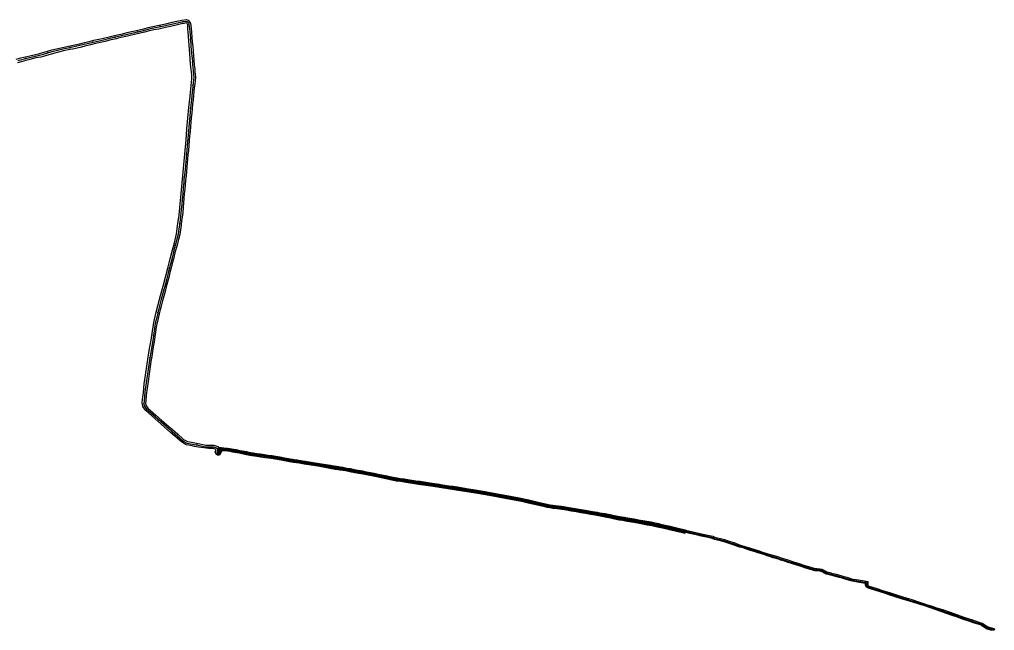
# Model space of a CAD drawing. Header units: inches. Extents: x 87993 to 113012, y 435073 to 454214.
# Drawn here: x 100825 to 105050, y 450657 to 453306 of the extents above; entities that cross this region are included whole.
import ezdxf

# ---------------------------------------------------------------- set-up
doc = ezdxf.new("R2010")
doc.units = ezdxf.units.IN
doc.header["$MEASUREMENT"] = 0
for name, color, linetype, true_color in [('As_waterkering_LDS', 7, 'Continuous', 0x05e8a7), ('Beschermingszone_LDS', 7, 'Continuous', 0x54e8d6), ('Kernzone_LDS', 7, 'Continuous', 0xf7e890), ('Referentiepunten_LDS', 7, 'Continuous', 0x98e8ec)]:
    doc.layers.add(name, color=color, linetype=linetype, true_color=true_color)

msp = doc.modelspace()

# ---------------------------------------------------------------- linework, layer by layer
at = {"layer": 'As_waterkering_LDS'}
for points in [[(100818.1, 453128.9), (100862.4, 453139.4), (100906.4, 453149.9), (100929.2, 453156.1), (100951.2, 453162.7), (100966.8, 453167.6), (100995.9, 453174.1), (101020.5, 453179.9), (101036.1, 453183.2), (101086.9, 453194.1), (101131.7, 453205.2), (101177.8, 453215.7), (101222.8, 453226.1), (101267.7, 453236.4), (101312.7, 453246.7), (101357.2, 453257.4), (101400.9, 453267.8), (101445.6, 453277.6), (101489.7, 453287.3), (101523.2, 453294.4), (101534.9, 453296.9), (101546.4, 453298.9), (101552.6, 453297.2), (101557.3, 453292)], [(101557.3, 453292), (101559.3, 453286.3), (101561.2, 453276.8), (101563.5, 453254.1), (101566.1, 453223.3), (101568.6, 453191.1), (101571.4, 453158.1), (101574.5, 453125), (101575.8, 453108.9), (101576.9, 453098.7), (101578.1, 453084.8), (101579.7, 453066.6), (101580.3, 453056.3), (101579.6, 453044.2), (101578.6, 453032.6), (101576.4, 453013.7), (101573.8, 452990.7), (101570.4, 452958.5), (101566.4, 452921.3), (101563.6, 452887.8), (101560.4, 452855.2), (101557.7, 452822.3), (101554.7, 452789.6), (101551.8, 452757.6), (101549, 452724.3), (101546.1, 452690.7), (101543, 452656.1), (101540.3, 452631), (101538.2, 452613), (101537.2, 452601.2), (101535.1, 452576.5), (101532.7, 452551.2), (101530.3, 452523), (101528.8, 452505.1), (101526.7, 452480.2), (101523.6, 452453.8), (101520, 452426), (101515.7, 452396.3), (101512.5, 452375.1), (101503.3, 452335.6), (101494.8, 452305.9), (101487.8, 452277.1), (101479.2, 452244.5), (101471.3, 452213.5), (101463.2, 452181.1), (101454.8, 452148.5), (101446.5, 452118.9), (101438.2, 452087.1), (101429.4, 452053.3), (101421.4, 452019.6), (101414, 451988.4), (101402.6, 451914.8), (101395.5, 451872.3), (101387.1, 451819.2), (101381.5, 451779.5), (101369.2, 451692), (101365, 451651), (101364.3, 451641), (101366.2, 451630.7), (101376.5, 451616.7), (101412.7, 451584.7), (101474.1, 451530.9), (101534.3, 451478.4), (101550.5, 451469.5), (101583.3, 451463.4), (101605.1, 451459.3), (101632.5, 451453.6), (101650.8, 451453.5), (101666.7, 451453.3), (101678.6, 451448.4), (101686.2, 451445.2), (101681.4, 451430.4), (101683.1, 451427), (101683.1, 451427)], [(101683.1, 451427), (101683.1, 451427), (101685.9, 451427.2), (101688.7, 451431.6), (101694.2, 451445), (101696.1, 451446.5), (101696.9, 451447.1), (101712.9, 451445.6), (101751.6, 451439.7), (101762.8, 451437.7), (101783.2, 451434.1), (101820, 451426.3), (101845.7, 451421.8), (101861, 451420.1), (101903.1, 451414.5), (101945.2, 451407.6), (101985.7, 451400.2), (102011.5, 451395.5), (102027.5, 451393.7), (102067.8, 451387), (102110.2, 451379.9), (102151.4, 451372.8), (102192.4, 451365.6), (102233.4, 451359.3), (102274.5, 451351.6), (102316.1, 451343.9), (102356.8, 451335.9), (102387.3, 451329.9), (102426.5, 451321.8), (102429.9, 451321.1), (102432.6, 451320.5), (102439.9, 451318.9), (102446.5, 451317.6), (102460.1, 451314.7), (102511, 451306.9), (102553, 451300.5), (102594.6, 451294.2), (102635.7, 451288), (102676.1, 451282.2), (102716.6, 451276.3), (102757.1, 451270.2), (102797.5, 451263.2), (102863.8, 451251.4), (102878, 451248.9), (102919.6, 451241.1), (102960.8, 451233.4), (103002, 451225.6), (103043.1, 451216.3), (103085.6, 451206), (103125.7, 451198), (103156.9, 451193.7), (103189.7, 451189.2), (103223.9, 451183.7), (103261.5, 451176.5), (103301.9, 451169.7), (103338.7, 451163.2), (103372.1, 451157.4), (103425.1, 451145.6)], [(103425.1, 451145.6), (103425.1, 451145.6), (103425.1, 451145.6), (103442.8, 451142.6), (103458.7, 451139.8), (103475.2, 451136.9), (103490.7, 451134.2), (103506.6, 451131.3), (103521.9, 451128.5), (103538, 451125.6), (103553.8, 451122.7), (103569.3, 451119.9), (103584.8, 451116.4), (103600.5, 451113), (103616.5, 451109.5), (103632.2, 451105.6), (103647.4, 451102.3), (103662.5, 451098.7), (103677.6, 451095.4), (103705.4, 451088.7), (103710.6, 451087.6)], [(103710.6, 451087.6), (103752.8, 451077.8), (103810.6, 451064.4), (103829.2, 451060.2), (103837.6, 451056.4), (103838.3, 451056.1)], [(103838.3, 451056.1), (103858.2, 451051.4), (103880.7, 451045.9), (103913.6, 451034.7), (103947.6, 451023.4), (103966.8, 451018.2), (103995.2, 451008.7), (104004.5, 451005.4), (104014.4, 451002.1), (104048.8, 450991.3), (104071.6, 450984), (104096, 450976), (104130.8, 450965.1), (104176.1, 450950.7), (104223.8, 450935.7), (104246.2, 450928.9), (104264.1, 450923), (104269, 450921.7), (104276, 450920.4), (104281.9, 450919.9), (104288.7, 450919.7), (104293.3, 450919.4), (104300.3, 450917.6), (104303.7, 450916.4), (104308.4, 450914.1), (104313.4, 450910.8), (104317.5, 450908.9), (104322.3, 450906.7), (104326.7, 450905.2), (104331.6, 450903.9), (104357.8, 450897), (104384.3, 450890), (104428.8, 450876.3)], [(104428.8, 450876.3), (104496.4, 450864.8), (104496.1, 450856.5), (104498.1, 450849.7), (104502.5, 450846.2), (104532, 450836.7), (104580.5, 450821.2), (104644.2, 450800.3), (104674.6, 450791.1), (104681.9, 450788.9), (104733.3, 450773.3), (104789, 450754.6), (104841.9, 450736.1), (104868.2, 450727), (104898.6, 450716.5), (104958.2, 450696.5), (104994.3, 450684), (105006.8, 450675.8), (105020.5, 450667.7), (105042.8, 450660.7), (105044, 450660.3), (105044.2, 450660.2), (105045.8, 450659.7), (105045.8, 450659.7)]]:
    msp.add_lwpolyline(points, dxfattribs=at)
at = {"layer": 'Beschermingszone_LDS'}
for points in [[(101712.5, 451440.7, 0), (101750.8, 451434.7, 0), (101782.3, 451429.2, 0), (101819, 451421.4, 0), (101844.8, 451416.9, 0), (101860.4, 451415.1, 0), (101902.5, 451409.6, 0), (101944.4, 451402.7, 0), (101984.8, 451395.3, 0), (102010.6, 451390.6, 0), (102027, 451388.7, 0), (102066.9, 451382, 0), (102109.4, 451374.9, 0), (102150.6, 451367.9, 0), (102191.6, 451360.7, 0), (102232.6, 451354.4, 0), (102273.6, 451346.7, 0), (102315.2, 451338.9, 0), (102355.8, 451331, 0), (102386.3, 451325, 0), (102425.4, 451316.9, 0), (102459, 451309.8, 0), (102510.2, 451302, 0), (102552.2, 451295.5, 0), (102593.8, 451289.3, 0), (102634.9, 451283, 0), (102675.4, 451277.3, 0), (102715.8, 451271.3, 0), (102756.4, 451265.2, 0), (102796.6, 451258.3, 0), (102863, 451246.5, 0), (102877.1, 451244, 0), (102918.7, 451236.2, 0), (102959.9, 451228.5, 0), (103001.1, 451220.6, 0), (103042, 451211.4, 0), (103084.4, 451201.2, 0), (103124.7, 451193.1, 0), (103156.2, 451188.8, 0), (103189.1, 451184.3, 0), (103223.1, 451178.8, 0), (103260.6, 451171.6, 0), (103301.1, 451164.8, 0), (103337.9, 451158.3, 0), (103371.2, 451152.4, 0), (103424.3, 451140.7, 0), (103441.9, 451137.7, 0), (103457.8, 451134.9, 0), (103474.3, 451131.9, 0), (103489.9, 451129.2, 0), (103505.7, 451126.4, 0), (103521, 451123.6, 0), (103537.1, 451120.7, 0), (103552.9, 451117.8, 0), (103568.3, 451115, 0), (103583.7, 451111.5, 0), (103599.5, 451108.1, 0), (103615.4, 451104.6, 0), (103631, 451100.8, 0), (103646.3, 451097.4, 0), (103661.4, 451093.8, 0), (103676.5, 451090.5, 0), (103704.2, 451083.8, 0), (103709.6, 451082.7, 0), (103708.5, 451077.8, 0), (103700.3, 451079.6, 0), (103678.6, 451085, 0), (103642.5, 451093.2, 0), (103611.2, 451100.5, 0), (103596.5, 451103.7, 0), (103577, 451108.1, 0), (103565.7, 451110.5, 0), (103545.9, 451114.2, 0), (103517.4, 451119.3, 0), (103487.3, 451124.7, 0), (103459.1, 451129.6, 0), (103430.9, 451134.6, 0), (103423.6, 451135.7, 0), (103403.5, 451140.2, 0), (103385.8, 451144.1, 0), (103363.5, 451148.8, 0), (103341.4, 451152.6, 0), (103320.2, 451156.3, 0), (103299.3, 451160, 0), (103278.6, 451163.5, 0), (103257.6, 451167.1, 0), (103237, 451171.1, 0), (103216.4, 451174.7, 0), (103195.6, 451178.2, 0), (103175, 451181, 0), (103155.5, 451183.8, 0), (103135.8, 451186.4, 0), (103123.6, 451188, 0), (103112.1, 451190.5, 0), (103102.1, 451192.4, 0), (103095.4, 451194, 0), (103088.2, 451195.2, 0), (103029.4, 451209.5, 0), (103000.2, 451215.7, 0), (102936.7, 451227.5, 0), (102876.2, 451239.1, 0), (102810.9, 451250.9, 0), (102745.7, 451261.5, 0), (102682, 451270.8, 0), (102617.7, 451280.8, 0), (102554.9, 451290.3, 0), (102492.9, 451299.4, 0), (102478.4, 451302.2, 0), (102458, 451304.9, 0), (102400, 451317.4, 0), (102358.4, 451325.4, 0), (102314.3, 451334, 0), (102294.5, 451337.8, 0), (102262.7, 451343.5, 0), (102237.4, 451348.7, 0), (102214.6, 451352.1, 0), (102193.3, 451355.5, 0), (102169.7, 451359.5, 0), (102126.9, 451367.3, 0), (102088.9, 451373.2, 0), (102059, 451378.3, 0), (102036.8, 451381.7, 0), (102012.7, 451385.4, 0), (101995.4, 451387.9, 0), (101973.7, 451392.1, 0), (101943.6, 451397.8, 0), (101905, 451404.3, 0), (101888.8, 451406.1, 0), (101869.8, 451409, 0), (101853.4, 451410.7, 0), (101832.9, 451414, 0), (101808.1, 451418.6, 0), (101776.7, 451425, 0), (101748.3, 451430.5, 0), (101737.5, 451432.7, 0), (101728.5, 451434, 0), (101719.5, 451435.3, 0), (101707.6, 451436, 0), (101701.9, 451436.5, 0), (101697.6, 451426.9, 0), (101694.2, 451421, 0), (101691.6, 451417.6, 0), (101683.8, 451417, 0), (101679.1, 451420.2, 0), (101680.8, 451423.3, 0), (101683.5, 451422, 0), (101688.8, 451422.4, 0), (101693.2, 451429.2, 0), (101698.4, 451441.9, 0), (101698.5, 451442, 0)], [(101710.7, 451449.4, 0), (101721.6, 451448, 0), (101726.7, 451447.3, 0), (101737.5, 451445.4, 0), (101745.9, 451444.2, 0), (101763.7, 451441, 0), (101782.1, 451437.8, 0), (101800.9, 451434.2, 0), (101808.5, 451432.7, 0), (101818.9, 451430.4, 0), (101828.5, 451428.4, 0), (101838.3, 451426.8, 0), (101844.9, 451425.6, 0), (101853.3, 451424.7, 0), (101869.9, 451422.7, 0), (101887.1, 451420.2, 0), (101903.2, 451417.7, 0), (101919.8, 451415.3, 0), (101936, 451412.8, 0), (101944.2, 451411.5, 0), (101955.5, 451409.4, 0), (101973.6, 451405.9, 0), (101991.3, 451402.7, 0), (101998.9, 451401.3, 0), (102009.2, 451399.7, 0), (102015.3, 451398.7, 0), (102026.3, 451397.5, 0), (102028, 451397.2, 0), (102044.6, 451394.5, 0), (102062.7, 451391.6, 0), (102080.4, 451388.6, 0), (102098.4, 451385.7, 0), (102116.5, 451382.7, 0), (102134.6, 451379.7, 0), (102173.2, 451373.1, 0), (102188.3, 451370.5, 0), (102199.3, 451368.8, 0), (102208.5, 451367.4, 0), (102214.9, 451366.4, 0), (102226.9, 451364.3, 0), (102236, 451362.7, 0), (102244, 451361.3, 0), (102259.9, 451358.5, 0), (102276.4, 451355.4, 0), (102292.7, 451352.4, 0), (102303.8, 451350.1, 0), (102311.3, 451348.6, 0), (102321.6, 451346.5, 0), (102328.5, 451345.2, 0), (102346.2, 451341.9, 0), (102362.6, 451338.6, 0), (102379.1, 451335.2, 0), (102395.7, 451331.9, 0), (102412.1, 451328.6, 0), (102445.3, 451321.7, 0), (102462.1, 451318.3, 0), (102476.4, 451316.2, 0), (102492.3, 451313.9, 0), (102508.8, 451311.4, 0), (102526, 451308.9, 0), (102543.4, 451306.3, 0), (102561.1, 451303.7, 0), (102578.6, 451301.1, 0), (102596.5, 451298.4, 0), (102614.2, 451295.7, 0), (102645.5, 451291, 0), (102650.7, 451290.2, 0), (102668.7, 451287.5, 0), (102686.5, 451284.7, 0), (102705, 451281.9, 0), (102723.5, 451279.1, 0), (102738.6, 451276.7, 0), (102770.7, 451271.7, 0), (102790.8, 451268.4, 0), (102843.7, 451259.3, 0), (102888.6, 451251.1, 0), (102936.8, 451242.4, 0), (102983.8, 451233.2, 0), (103032.6, 451222.8, 0), (103079.4, 451212.2, 0), (103125.6, 451202.1, 0), (103147.4, 451199.1, 0), (103174.6, 451195.5, 0), (103215.8, 451189.2, 0), (103232.6, 451186, 0), (103284.8, 451176.4, 0), (103308.7, 451172.5, 0), (103328, 451169.5, 0), (103339.4, 451167.4, 0), (103363.7, 451163.4, 0), (103384.4, 451159.4, 0), (103396.1, 451157.3, 0), (103418.3, 451153.2, 0), (103426, 451151.6, 0), (103446.9, 451147.8, 0), (103453, 451146.7, 0), (103470.9, 451143.5, 0), (103488.8, 451140.3, 0), (103507.5, 451137.1, 0), (103525.9, 451133.8, 0), (103543.9, 451130.6, 0), (103562, 451127.4, 0), (103579.8, 451124.1, 0), (103598.9, 451120.6, 0), (103600.5, 451118.5, 0), (103603.6, 451117.8, 0), (103645.1, 451108.6, 0), (103685.3, 451099.6, 0), (103711.7, 451093.4, 0), (103711.2, 451091, 0), (103670.3, 451100.5, 0), (103628.1, 451109.8, 0), (103598.2, 451116.5, 0), (103597.2, 451118.4, 0), (103583.1, 451120.9, 0), (103567.9, 451123.8, 0), (103562.2, 451124.8, 0), (103552.5, 451126.6, 0), (103534.8, 451129.7, 0), (103519.8, 451132.3, 0), (103504.6, 451135, 0), (103489.5, 451137.7, 0), (103474, 451140.5, 0), (103459.4, 451143, 0), (103444.2, 451145.7, 0), (103440.1, 451146.5, 0), (103437.5, 451147, 0), (103431.1, 451148.2, 0), (103425.7, 451149.2, 0), (103408.9, 451152.5, 0), (103390.4, 451155.8, 0), (103369.9, 451159.6, 0), (103358.9, 451161.8, 0), (103341.4, 451164.5, 0), (103327.6, 451167, 0), (103289.3, 451173, 0), (103277.8, 451175.1, 0), (103267.5, 451176.8, 0), (103259.5, 451178.4, 0), (103221.9, 451185.5, 0), (103211.8, 451187.4, 0), (103188.1, 451191, 0), (103163.4, 451194.5, 0), (103127.1, 451199.2, 0), (103097.1, 451205.8, 0), (103067.1, 451212.4, 0), (103051.7, 451216.1, 0), (103015.8, 451223.9, 0), (102965.7, 451234.5, 0), (102940.1, 451239.2, 0), (102916.3, 451243.6, 0), (102845.1, 451256.5, 0), (102775.1, 451268.6, 0), (102701.6, 451279.9, 0), (102626.5, 451291.4, 0), (102557.8, 451301.6, 0), (102485.3, 451312.4, 0), (102461.8, 451315.8, 0), (102424, 451323.5, 0), (102410.3, 451326.4, 0), (102344, 451339.8, 0), (102319.5, 451344.4, 0), (102290.6, 451350.3, 0), (102250.5, 451357.7, 0), (102212.1, 451364.3, 0), (102189.8, 451367.7, 0), (102145.8, 451375.3, 0), (102089.2, 451384.7, 0), (102025.7, 451395.1, 0), (102014.5, 451396.3, 0), (101996.9, 451399.1, 0), (101974.6, 451403.2, 0), (101943.6, 451409.1, 0), (101921.5, 451412.5, 0), (101869.1, 451420.3, 0), (101844.6, 451423.2, 0), (101825.1, 451426.5, 0), (101807.8, 451430.3, 0), (101790.4, 451433.7, 0), (101749.1, 451441.1, 0), (101725.5, 451445, 0), (101716.5, 451446.2, 0), (101699.3, 451448.2, 0), (101696.5, 451448.2, 0), (101695, 451447.4, 0), (101693.4, 451445.9, 0), (101692.6, 451443.5, 0), (101691.3, 451440.4, 0), (101689.8, 451436.7, 0), (101687.5, 451431.3, 0), (101686.5, 451429.1, 0), (101685.6, 451428.1, 0), (101684.6, 451427.8, 0), (101683.7, 451428.1, 0), (101682.7, 451429.2, 0), (101682.7, 451430.4, 0), (101684.1, 451434.4, 0), (101688.1, 451445.7, 0), (101688.8, 451447.6, 0), (101689.4, 451450.4, 0), (101688.7, 451451.8, 0), (101701.2, 451450.5, 0)]]:
    msp.add_polyline3d(points, close=True, dxfattribs=at)
at = {"layer": 'Kernzone_LDS'}
msp.add_lwpolyline([(100810.7, 453134.3), (100831.4, 453139.2), (100870.7, 453148.6), (100888.9, 453152.9), (100907.6, 453157.5), (100927.2, 453162.8), (100947.2, 453168.8), (100966.1, 453174.6), (100986.1, 453179.1), (101006.3, 453183.7), (101025.5, 453188.1), (101045.4, 453192.4), (101065.7, 453196.7), (101086.4, 453201.2), (101106.7, 453206.2), (101127.2, 453211.3), (101147.6, 453216), (101176.4, 453222.6), (101189.3, 453225.6), (101214.4, 453231.3), (101231.3, 453235.2), (101250.6, 453239.7), (101271.2, 453244.4), (101292.3, 453249.2), (101311.4, 453253.6), (101326.4, 453257.2), (101344.6, 453261.6), (101363.6, 453266.1), (101383.2, 453270.8), (101403.5, 453275.5), (101423.9, 453280), (101444.8, 453284.6), (101466, 453289.3), (101486.9, 453293.9), (101507.9, 453298.3), (101528.8, 453302.7), (101547.2, 453306.2), (101556.6, 453303.2), (101562.4, 453296.7), (101562.4, 453296.7), (101565.8, 453289.1), (101567.3, 453281.9), (101568, 453278.2), (101569, 453268.5), (101570.8, 453250.2), (101572.6, 453229.4), (101573.9, 453209.6), (101576, 453189.3), (101577.5, 453168.9), (101579.3, 453149.1), (101581.1, 453129.2), (101582.8, 453109.5), (101584.7, 453090.3), (101585.7, 453078.3), (101586.4, 453071.1), (101587.5, 453055.4), (101586.2, 453039.6), (101584.9, 453026.4), (101583, 453010), (101581.1, 452993.5), (101579.3, 452976.6), (101577.4, 452957.8), (101575.3, 452938.3), (101573.3, 452919.3), (101571.7, 452900), (101569.9, 452880.4), (101568, 452860.8), (101566.1, 452840.7), (101564.6, 452820.7), (101562.8, 452800.6), (101560.9, 452780.1), (101558.9, 452759.4), (101557.2, 452737.9), (101555.6, 452718.7), (101552.5, 452683.7), (101550.8, 452665.4), (101549, 452646.7), (101547, 452628.1), (101544.9, 452608.6), (101543.2, 452589.1), (101541.5, 452570.1), (101539.7, 452550.5), (101538, 452530.6), (101536.3, 452510.6), (101534.6, 452490.4), (101532.5, 452469.9), (101530.1, 452449.4), (101528.1, 452434.6), (101525.4, 452414.6), (101522.4, 452393.9), (101519.5, 452374.5), (101514.4, 452352.5), (101510.2, 452334.5), (101508.1, 452327), (101504.5, 452314.4), (101502.8, 452308.4), (101501.6, 452304.1), (101499.2, 452294.4), (101497.6, 452287.7), (101495.9, 452280.8), (101494, 452273.1), (101492.3, 452266.7), (101487.4, 452248.4), (101482.3, 452228.6), (101477.3, 452208.7), (101472.1, 452188.1), (101466.9, 452167.6), (101461.7, 452147.1), (101456, 452126.7), (101450.6, 452106.7), (101445, 452085.7), (101439.2, 452063.1), (101435.2, 452047.6), (101430.9, 452030.1), (101426.4, 452010.2), (101421.7, 451990.5), (101420.8, 451986.8), (101418.3, 451972), (101415.2, 451950.5), (101412.1, 451930.2), (101408.7, 451908.9), (101405.1, 451887.4), (101401.6, 451866.1), (101398.3, 451844.6), (101394.7, 451823), (101391.6, 451801.2), (101388.7, 451779.9), (101385.7, 451758.2), (101382.5, 451736.1), (101377, 451696.9), (101376, 451689.4), (101374.6, 451675.4), (101372.3, 451653.3), (101371.3, 451641.7), (101372.8, 451633.5), (101381.6, 451621.4), (101393.8, 451610.7), (101416.5, 451590.6), (101440.7, 451569.5), (101464.1, 451549.1), (101487.8, 451528.3), (101511.7, 451507.4), (101535.3, 451486.8), (101538.3, 451484.2), (101552.8, 451476.2), (101571, 451472.8), (101599.9, 451467.4), (101627.6, 451461.8), (101633.2, 451460.6), (101651.1, 451460.5), (101668, 451460.3), (101685.4, 451454.6), (101687.3, 451453.3), (101688.7, 451451.8), (101689.4, 451450.2), (101688.8, 451447.6), (101687.9, 451445), (101682.7, 451430.4), (101682.7, 451429.2), (101683.7, 451428.1), (101684.6, 451427.8), (101685.6, 451428.1), (101686.5, 451429.1), (101687.5, 451431.3), (101689.8, 451436.7), (101691.3, 451440.4), (101692.6, 451443.5), (101693.4, 451445.9), (101695, 451447.4), (101696.5, 451448.2), (101699.3, 451448.2), (101716.5, 451446.2), (101725.5, 451445), (101749.1, 451441.1), (101790.4, 451433.7), (101807.8, 451430.3), (101825.1, 451426.5), (101844.6, 451423.2), (101869.1, 451420.3), (101921.5, 451412.5), (101943.6, 451409.1), (101973.5, 451403.4), (101974.6, 451403.2), (101996.9, 451399.1), (102014.5, 451396.3), (102025.7, 451395.1), (102089.2, 451384.7), (102145.8, 451375.3), (102189.8, 451367.7), (102212.1, 451364.3), (102250.5, 451357.7), (102290.6, 451350.3), (102319.5, 451344.4), (102344, 451339.8), (102410.3, 451326.4), (102424, 451323.5), (102461.8, 451315.8), (102485.3, 451312.4), (102557.8, 451301.6), (102626.5, 451291.4), (102701.6, 451279.9), (102775.1, 451268.6), (102845.1, 451256.5), (102916.3, 451243.6), (102940.1, 451239.2), (102965.7, 451234.5), (103015.8, 451223.9), (103051.7, 451216.1), (103067.1, 451212.4), (103097.1, 451205.8), (103127.1, 451199.2), (103163.4, 451194.5), (103188.1, 451191), (103211.8, 451187.4), (103221.9, 451185.5), (103259.5, 451178.4), (103267.5, 451176.8), (103277.8, 451175.1), (103289.3, 451173), (103327.6, 451167), (103341.4, 451164.5), (103358.9, 451161.8), (103369.9, 451159.6), (103390.4, 451155.8), (103408.9, 451152.5), (103425.7, 451149.2), (103431.1, 451148.2), (103437.5, 451147), (103440.1, 451146.5), (103444.2, 451145.7), (103459.4, 451143), (103474, 451140.5), (103489.5, 451137.7), (103504.6, 451135), (103519.8, 451132.3), (103534.8, 451129.7), (103552.5, 451126.6), (103562.2, 451124.8), (103567.9, 451123.8), (103583.1, 451120.9), (103597.2, 451118.4), (103598.2, 451116.5), (103628.1, 451109.8), (103670.3, 451100.5), (103711.2, 451091), (103711.5, 451092.5), (103756.2, 451082.2), (103793.6, 451073.5), (103830.4, 451065.2), (103839, 451061.2), (103880.9, 451051), (103895.9, 451045.5), (103904.3, 451042.6), (103914.8, 451040), (103920.7, 451038.5), (103922.2, 451038.1), (103941.1, 451030.1), (103954.6, 451025.7), (103969.1, 451021.1), (103988.1, 451015.2), (103997.8, 451012.1), (104030.6, 451001.5), (104041.4, 450997.9), (104063.8, 450990.5), (104073.7, 450987.2), (104105.2, 450978.4), (104118.1, 450974.4), (104125.3, 450972.1), (104130.8, 450970.4), (104154.9, 450962.7), (104179.5, 450954.9), (104204.4, 450947.1), (104229.1, 450939.3), (104253.8, 450931.6), (104267.6, 450927.2), (104274.8, 450925.7), (104279.9, 450925.1), (104290.1, 450924.6), (104294.1, 450924.3), (104301.5, 450922.4), (104305.6, 450921.1), (104310.5, 450918.6), (104314.2, 450916.2), (104315.9, 450915.2), (104324.4, 450911.3), (104330.5, 450909.4), (104337.2, 450907.6), (104348.7, 450904.6), (104357.8, 450902.1), (104383.9, 450895.3), (104393.6, 450892.3), (104409.8, 450887.4), (104428.1, 450881.8), (104429.6, 450881.3), (104461.7, 450875.8), (104478.1, 450873), (104501.5, 450869), (104501.4, 450857.2), (104501.3, 450853.1), (104501.6, 450851.8), (104503.1, 450850.9), (104506.8, 450849.7), (104536.1, 450840.3), (104565.4, 450830.9), (104596.1, 450821), (104626.4, 450811.3), (104657.1, 450801.6), (104687.2, 450792), (104704.8, 450786.3), (104712.9, 450783.7), (104746.5, 450772.9), (104759.3, 450768.7), (104765.1, 450766.8), (104780.4, 450761.9), (104799.7, 450755.6), (104825.4, 450747.1), (104857.8, 450735.9), (104890, 450724.8), (104922.3, 450713.8), (104954.4, 450703), (104986.6, 450692), (104996.5, 450688.6), (105017.4, 450675.4), (105022.6, 450672.3), (105041.8, 450666.2), (105050.4, 450663.5), (105048.7, 450658.8), (105040.2, 450661.5), (105038.6, 450656.7), (105029.5, 450659.6), (105018.5, 450663.1), (105008.5, 450669), (104999.7, 450674.5), (104994, 450678.3), (104992, 450679.5), (104984.6, 450682.1), (104959.9, 450690.6), (104934.7, 450699.1), (104912.2, 450706.6), (104890, 450714.2), (104866.4, 450722.3), (104841.8, 450730.8), (104817.5, 450739.3), (104793.1, 450747.9), (104768.5, 450756.2), (104743.8, 450764.5), (104732.8, 450768.3), (104720.3, 450772.1), (104696.2, 450779.4), (104672.2, 450786.7), (104647.5, 450794.1), (104623.9, 450801.7), (104611.4, 450805.8), (104600.9, 450809.2), (104578.1, 450816.7), (104555.1, 450824), (104531.9, 450831.5), (104509.2, 450838.8), (104500.2, 450841.7), (104493.7, 450846.7), (104491.4, 450854.7), (104491.1, 450856.3), (104491.2, 450860.6), (104465.6, 450865), (104440.8, 450869.2), (104428, 450871.4), (104407.7, 450877.6), (104389.7, 450883.2), (104371.9, 450888.1), (104356.5, 450892.2), (104325.1, 450900.5), (104321.3, 450901.7), (104314.7, 450904.7), (104312.1, 450905.7), (104308.9, 450907.8), (104306.2, 450909.6), (104301.8, 450911.8), (104299, 450912.8), (104292.5, 450914.4), (104286.5, 450914.9), (104278.9, 450915.2), (104273.6, 450915.7), (104270, 450916.4), (104266.2, 450917.2), (104262.6, 450918.2), (104251.8, 450921.7), (104232.5, 450927.6), (104213.3, 450933.8), (104194.5, 450939.7), (104175.5, 450945.8), (104156.4, 450951.7), (104140.3, 450956.8), (104123.7, 450962.2), (104118.1, 450964), (104108.4, 450967), (104093.5, 450971.5), (104091.7, 450972.1), (104076.1, 450977.3), (104069.2, 450979.5), (104050.4, 450985.6), (104031.3, 450991.6), (104025, 450993.6), (104012.8, 450997.3), (103989.4, 451005.3), (103975.6, 451010.1), (103966.1, 451013.1), (103961.3, 451014.6), (103946, 451018.6), (103941.7, 451020), (103917.4, 451028.2), (103891.9, 451036.9), (103879.5, 451041.1), (103863.5, 451044.9), (103837.6, 451050.7), (103827.6, 451055.4), (103823, 451056.5), (103801.9, 451061.4), (103780.3, 451066.3), (103758.5, 451071.4), (103743.7, 451074.8), (103730.4, 451077.9), (103709.6, 451082.7), (103704.2, 451083.8), (103676.5, 451090.5), (103661.4, 451093.8), (103646.3, 451097.4), (103631, 451100.8), (103615.4, 451104.6), (103599.5, 451108.1), (103583.7, 451111.5), (103568.3, 451115), (103552.9, 451117.8), (103537.1, 451120.7), (103521, 451123.6), (103505.7, 451126.4), (103489.9, 451129.2), (103474.3, 451131.9), (103457.8, 451134.9), (103441.9, 451137.7), (103424.3, 451140.7), (103371.2, 451152.4), (103337.9, 451158.3), (103301.1, 451164.8), (103260.6, 451171.6), (103223.1, 451178.8), (103189.1, 451184.3), (103156.2, 451188.8), (103124.7, 451193.1), (103084.4, 451201.2), (103042, 451211.4), (103001.1, 451220.6), (102959.9, 451228.5), (102918.7, 451236.2), (102877.1, 451244), (102863, 451246.5), (102796.6, 451258.3), (102756.4, 451265.2), (102715.8, 451271.3), (102675.4, 451277.3), (102634.9, 451283), (102593.8, 451289.3), (102552.2, 451295.5), (102510.2, 451302), (102459, 451309.8), (102425.4, 451316.9), (102386.3, 451325), (102355.8, 451331), (102315.2, 451338.9), (102273.6, 451346.7), (102232.6, 451354.4), (102191.6, 451360.7), (102150.6, 451367.9), (102109.4, 451374.9), (102066.9, 451382), (102027, 451388.7), (102010.6, 451390.6), (101984.8, 451395.3), (101973.5, 451397.4), (101944.4, 451402.7), (101902.5, 451409.6), (101860.4, 451415.1), (101844.8, 451416.9), (101819, 451421.4), (101782.3, 451429.2), (101750.8, 451434.7), (101712.5, 451440.7), (101698.5, 451442), (101698.4, 451441.9), (101693.2, 451429.2), (101688.8, 451422.4), (101683.5, 451422), (101680.9, 451423.3), (101679.1, 451420.2), (101673.9, 451429.9), (101677.6, 451441.3), (101664.1, 451446.3), (101645.6, 451446.5), (101601.3, 451451.1), (101583.3, 451455.1), (101567.2, 451458.3), (101549.3, 451461.5), (101543.3, 451464), (101527.4, 451474.3), (101479.6, 451515.6), (101453.8, 451539), (101411.4, 451576.4), (101371.3, 451611.9), (101359.9, 451628.6), (101358, 451637.5), (101357.2, 451644.2), (101358.8, 451658.9), (101362.1, 451688.4), (101366.1, 451726.7), (101372.1, 451763.4), (101378.8, 451812.7), (101389.4, 451880.2), (101395.7, 451915.9), (101401.4, 451954.9), (101407.4, 451992), (101416.9, 452031.4), (101426.3, 452070.2), (101436.6, 452109.3), (101448.1, 452150.2), (101457.5, 452188.4), (101467.8, 452228.2), (101478.2, 452268.9), (101488.1, 452307.8), (101496.5, 452337.2), (101505.6, 452376.1), (101512.1, 452421.8), (101516.9, 452457.6), (101521.9, 452505.6), (101525.8, 452551.8), (101529.7, 452597.4), (101534.8, 452643.8), (101539.1, 452691.3), (101543.1, 452737.6), (101547.7, 452784), (101551.1, 452831.9), (101555.4, 452878.6), (101559.9, 452924.5), (101565, 452973.8), (101569.3, 453020.4), (101571.9, 453048.2), (101572.4, 453055.3), (101572.1, 453068.1), (101570.9, 453078.3), (101567.1, 453112.3), (101563.4, 453157), (101560.7, 453195.1), (101556.5, 453251.7), (101555.6, 453264.7), (101554.3, 453283.2), (101553.5, 453286), (101552.7, 453288), (101550.4, 453290.4), (101547, 453291), (101542.1, 453289.9), (101537.3, 453289.1), (101527.9, 453286.9), (101509.4, 453283.5), (101479.9, 453276.1), (101463.6, 453272.9), (101446.1, 453268.2), (101429.9, 453264.7), (101407.2, 453260.8), (101383, 453255.8), (101366.5, 453251.7), (101323.3, 453241.6), (101310.7, 453238.6), (101293.9, 453234.3), (101278.5, 453230.3), (101252.6, 453224.7), (101245.2, 453221.9), (101221.3, 453217.9), (101196.1, 453211.4), (101169.9, 453205.1), (101149, 453200.4), (101133.2, 453196.6), (101109, 453191), (101093.4, 453186.5), (101074.8, 453182.3), (101055.7, 453177.6), (101043.4, 453175.3), (101016.7, 453170.2), (100972.1, 453158.2), (100938.2, 453149.2), (100928, 453146), (100917.8, 453143.4), (100896.6, 453139.3), (100869.8, 453133.2), (100852.9, 453127.8), (100833, 453122.3), (100816.2, 453118.4)], dxfattribs=at)
at = {"layer": 'Referentiepunten_LDS'}
for p in [(101532.7, 453296.4), (101337.6, 453252.7), (101435, 453275.3), (101142.7, 453207.7), (101240.1, 453230.1), (101566.3, 453220.1), (101045.3, 453185.2), (100851.3, 453136.8), (100948.1, 453161.8), (101574.9, 453120.5), (101577.2, 453020.9), (101566.5, 452921.4), (101557.7, 452821.8), (101548.8, 452722.2), (101539.3, 452622.7), (101530.3, 452523.1), (101519.6, 452423.7), (101500.5, 452325.7), (101475.2, 452228.9), (101450.2, 452132.1), (101425.1, 452035.3), (101406.1, 451937.2), (101390.1, 451838.5), (101375.9, 451739.5), (101364.4, 451640.2), (101431.2, 451568.5), (101506.5, 451502.7), (101594.3, 451461.3), (101684.5, 451439.8), (101756.7, 451438.8), (101855, 451420.8), (101953.9, 451406.1), (102052.5, 451389.5), (102151.1, 451372.9), (102249.7, 451356.3), (102347.9, 451337.7), (102445.9, 451317.7), (102544.6, 451301.7), (102643.5, 451286.9), (102742.4, 451272.4), (102841, 451255.5), (102939.4, 451237.4), (103037.4, 451217.6), (103135.1, 451196.7), (103234, 451181.8), (103332.4, 451164.3), (103430.5, 451144.7), (103528.9, 451127.2), (103626.8, 451106.9), (103724.3, 451084.4), (103821.7, 451061.9), (103917.3, 451033.4), (104012.5, 451002.7), (104107.7, 450972.3), (104203.1, 450942.2), (104299.6, 450917.8), (104394.3, 450886.9), (104491.8, 450865.6), (104573.3, 450823.5), (104668.5, 450793), (104763.9, 450763.1), (104858.4, 450730.4), (104953.1, 450698.2), (105044.9, 450660)]:
    msp.add_point(p, dxfattribs=at)

doc.saveas('drawing.dxf')
